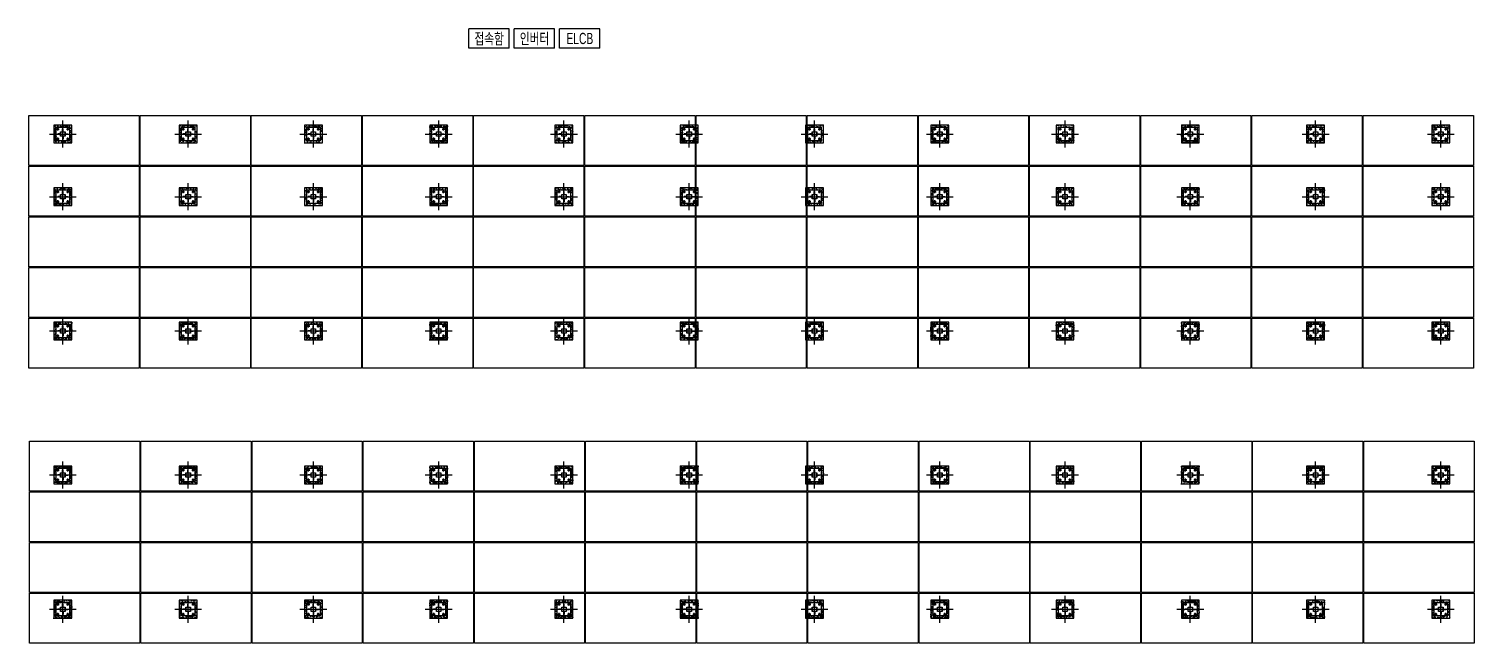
# Model space of a CAD drawing. Header units: millimetres. Extents: x 37541 to 999880, y 4425 to 2037423.
# Drawn here: x 111711 to 144012, y 1000317 to 1014039 of the extents above; entities that cross this region are included whole.
import ezdxf
from ezdxf.enums import TextEntityAlignment as Align

# ---------------------------------------------------------------- set-up
doc = ezdxf.new("R2010")
doc.units = ezdxf.units.MM
doc.header["$LTSCALE"] = 150
doc.linetypes.add('CENTER', pattern=[23.9, 20.4, -1.4, 0.7, -1.4])
doc.layers.get('0').update_dxf_attribs({"lineweight": 0})
doc.layers.add('-----20 태양광', color=3, linetype='Continuous')
doc.layers.add('ELTEXT', color=2, linetype='Continuous')
doc.styles.add('ELEC', font='')
doc.styles.get('ELEC').set_extended_font_data('Dotum')

# ---------------------------------------------------------------- blocks, each defined once
blk = doc.blocks.new('*U43')
blk.add_lwpolyline([(-1232, -558), (-1232, 558), (1232, 558), (1232, -558)], close=True)
blk = doc.blocks.new('*U42')
at = {"layer": '-----20 태양광', "linetype": 'ByBlock', "lineweight": -2}
for p in [(0, 4526), (2485, 4526), (4970, 4526), (7455, 4526), (9940, 4526), (12425, 4526), (14910, 4526), (17395, 4526), (19880, 4526), (22365, 4526), (24850, 4526), (27335, 4526), (29820, 4526), (22365, 3395), (24850, 3395), (27335, 3395), (29820, 3395), (22365, 2263), (24850, 2263), (27335, 2263), (29820, 2263), (22365, 1132), (24850, 1132), (27335, 1132), (29820, 1132), (22365, 0), (24850, 0), (27335, 0), (29820, 0)]:
    blk.add_blockref('*U43', p, dxfattribs=at)
at = {"layer": '-----20 태양광'}
for p in [(0, 3395), (2485, 3395), (4970, 3395), (7455, 3395), (9940, 3395), (12425, 3395), (14910, 3395), (17395, 3395), (19880, 3395), (0, 2263), (2485, 2263), (4970, 2263), (7455, 2263), (9940, 2263), (12425, 2263), (14910, 2263), (17395, 2263), (19880, 2263), (0, 1132), (2485, 1132), (4970, 1132), (7455, 1132), (9940, 1132), (12425, 1132), (14910, 1132), (17395, 1132), (19880, 1132), (0, 0), (2485, 0), (4970, 0), (7455, 0), (9940, 0), (12425, 0), (14910, 0), (17395, 0), (19880, 0)]:
    blk.add_blockref('*U43', p, dxfattribs=at)
blk = doc.blocks.new('G$CF06C846F')
at = {"linetype": 'CENTER', "ltscale": 5}
for p, q in [((0, 29), (58, 29)), ((29, 58), (29, 0))]:
    blk.add_line(p, q, dxfattribs=at)
blk.add_lwpolyline([(14, 20), (29, 12), (44, 20), (44, 38), (29, 46), (14, 38)], close=True)
for radius in [15, 10]:
    blk.add_circle((29, 29), radius)
blk = doc.blocks.new('G$CCACB8904')
h = blk.add_hatch()
h.set_pattern_fill('AR-CONC', color=256, scale=0.5)
h.paths.add_polyline_path([(300, 500), (300, 450), (450, 450), (450, 300), (500, 300), (500, 500)])
h.paths.add_polyline_path([(500, 300), (450, 300), (450, 150), (300, 150), (300, 100), (500, 100)])
h.paths.add_polyline_path([(300, 100), (300, 150), (150, 150), (150, 300), (100, 300), (100, 100)])
h.paths.add_polyline_path([(100, 300), (150, 300), (150, 450), (300, 450), (300, 500), (100, 500)])
for p, q in [((295.5, 350), (295.5, 415)), ((295.5, 415), (304.5, 415)), ((295.5, 370), (304.5, 370)), ((304.5, 350), (304.5, 415)), ((250, 304.5), (185, 304.5)), ((185, 295.5), (185, 304.5)), ((250, 295.5), (185, 295.5)), ((230, 295.5), (230, 304.5)), ((295.5, 250), (295.5, 185)), ((304.5, 225), (295.5, 225)), ((304.5, 185), (295.5, 185)), ((304.5, 250), (304.5, 185)), ((350, 304.5), (415, 304.5)), ((350, 295.5), (415, 295.5)), ((370, 304.5), (370, 295.5)), ((415, 304.5), (415, 295.5))]:
    blk.add_line(p, q)
at = {"linetype": 'CENTER', "ltscale": 50}
for p, q in [((300, 600), (300, 0)), ((0, 300), (600, 300))]:
    blk.add_line(p, q, dxfattribs=at)
for points in [[(100, 500), (500, 500), (500, 100), (100, 100)], [(150, 150), (450, 150), (450, 450), (150, 450)], [(250, 250), (350, 250), (350, 350), (250, 350)], [(253.2, 253.2), (346.8, 253.2), (346.8, 346.8), (253.2, 346.8)]]:
    blk.add_lwpolyline(points, close=True)
for p in [(161, 381), (381, 381), (161, 161), (381, 161)]:
    blk.add_blockref('G$CF06C846F', p)
blk = doc.blocks.new('*U50')
blk.add_blockref('G$CCACB8904', (-300, -300))
blk = doc.blocks.new('*U49')
blk.add_blockref('*U50', (0, 0))
blk = doc.blocks.new('*U38')
blk.add_blockref('*U49', (0, 0))
blk = doc.blocks.new('*U37')
at = {"layer": '-----20 태양광'}
for p in [(0, 3000), (2800, 3000), (5600, 3000), (8400, 3000), (0, 0), (2800, 0), (5600, 0), (8400, 0)]:
    blk.add_blockref('*U38', p, dxfattribs=at)
at = {"layer": '-----20 태양광', "linetype": 'ByBlock', "lineweight": -2}
for p in [(11200, 3000), (14000, 3000), (16800, 3000), (19600, 3000), (22400, 3000), (25200, 3000), (28000, 3000), (30800, 3000), (11200, 0), (14000, 0), (16800, 0), (19600, 0), (22400, 0), (25200, 0), (28000, 0), (30800, 0)]:
    blk.add_blockref('*U38', p, dxfattribs=at)
blk = doc.blocks.new('*U46')
blk.add_blockref('G$CCACB8904', (-300, -300))
blk = doc.blocks.new('*U45')
blk.add_blockref('*U46', (0, 0))
blk = doc.blocks.new('*U40')
blk.add_blockref('*U45', (0, 0))
blk = doc.blocks.new('*U39')
at = {"layer": '-----20 태양광'}
for p in [(0, 0), (2800, 0), (5600, 0), (8400, 0)]:
    blk.add_blockref('*U40', p, dxfattribs=at)
at = {"layer": '-----20 태양광', "linetype": 'ByBlock', "lineweight": -2}
for p in [(11200, 0), (14000, 0), (16800, 0), (19600, 0), (22400, 0), (25200, 0), (28000, 0), (30800, 0)]:
    blk.add_blockref('*U40', p, dxfattribs=at)
blk = doc.blocks.new('*U41')
blk.add_lwpolyline([(-1232, -558), (-1232, 558), (1232, 558), (1232, -558)], close=True)
blk = doc.blocks.new('*U35')
at = {"layer": '-----20 태양광'}
for p in [(0, 3395), (2485, 3395), (4970, 3395), (7455, 3395), (9940, 3395), (12425, 3395), (14910, 3395), (17395, 3395), (19880, 3395), (0, 2263), (2485, 2263), (4970, 2263), (7455, 2263), (9940, 2263), (12425, 2263), (14910, 2263), (17395, 2263), (19880, 2263), (0, 1132), (2485, 1132), (4970, 1132), (7455, 1132), (9940, 1132), (12425, 1132), (14910, 1132), (17395, 1132), (19880, 1132), (0, 0), (2485, 0), (4970, 0), (7455, 0), (9940, 0), (12425, 0), (14910, 0), (17395, 0), (19880, 0)]:
    blk.add_blockref('*U41', p, dxfattribs=at)
at = {"layer": '-----20 태양광', "linetype": 'ByBlock', "lineweight": -2}
for p in [(22365, 3395), (24850, 3395), (27335, 3395), (29820, 3395), (22365, 2263), (24850, 2263), (27335, 2263), (29820, 2263), (22365, 1132), (24850, 1132), (27335, 1132), (29820, 1132), (22365, 0), (24850, 0), (27335, 0), (29820, 0)]:
    blk.add_blockref('*U41', p, dxfattribs=at)
blk = doc.blocks.new('*U48')
blk.add_blockref('G$CCACB8904', (-300, -300))
blk = doc.blocks.new('*U47')
blk.add_blockref('*U48', (0, 0))
blk = doc.blocks.new('*U36')
blk.add_blockref('*U47', (0, 0))
blk = doc.blocks.new('*U44')
at = {"layer": '-----20 태양광'}
for p in [(0, 3000), (2800, 3000), (5600, 3000), (8400, 3000), (0, 0), (2800, 0), (5600, 0), (8400, 0)]:
    blk.add_blockref('*U36', p, dxfattribs=at)
at = {"layer": '-----20 태양광', "linetype": 'ByBlock', "lineweight": -2}
for p in [(11200, 3000), (14000, 3000), (16800, 3000), (19600, 3000), (22400, 3000), (25200, 3000), (28000, 3000), (30800, 3000), (11200, 0), (14000, 0), (16800, 0), (19600, 0), (22400, 0), (25200, 0), (28000, 0), (30800, 0)]:
    blk.add_blockref('*U36', p, dxfattribs=at)

msp = doc.modelspace()

# ---------------------------------------------------------------- linework, layer by layer
at = {"layer": 'ELTEXT', "color": 1}
for p, q in [((122442.703, 1014039.013), (121546.703, 1014039.013)), ((121546.703, 1013607.013), (121546.703, 1014039.013)), ((122442.703, 1013607.013), (122442.703, 1014039.013)), ((123455.771, 1014039.013), (122559.771, 1014039.013)), ((122559.771, 1013607.013), (122559.771, 1014039.013)), ((123455.771, 1013607.013), (123455.771, 1014039.013)), ((124468.839, 1014039.013), (123572.839, 1014039.013)), ((123572.839, 1013607.013), (123572.839, 1014039.013)), ((124468.839, 1013607.013), (124468.839, 1014039.013)), ((122442.703, 1013607.013), (121546.703, 1013607.013)), ((123455.771, 1013607.013), (122559.771, 1013607.013)), ((124468.839, 1013607.013), (123572.839, 1013607.013))]:
    msp.add_line(p, q, dxfattribs=at)

# ---------------------------------------------------------------- block references
at = {"layer": '-----20 태양광'}
msp.add_blockref('*U35', (112959.721, 1000875.723), dxfattribs=at)
at = {"layer": '-----20 태양광', "xscale": -1, "rotation": 180}
msp.add_blockref('*U44', (112469.721, 1004073.039), dxfattribs=at)

# ---------------------------------------------------------------- texts
at = {"layer": 'ELTEXT', "color": 2, "style": 'ELEC', "width": 0.7}
for s, p in [('접속함', (121999.272, 1013825.395, 45078.983)), ('인버터', (123012.339, 1013825.395, 45078.983)), ('ELCB', (124025.407, 1013825.395, 45078.983))]:
    msp.add_text(s, height=250, dxfattribs=at).set_placement(p, align=Align.MIDDLE)

# ---------------------------------------------------------------- wipeouts: each hides what was drawn before it
msp.add_wipeout([(111727.221, 1012177.69), (144012.221, 1012177.69), (144012.221, 1006534.741), (111727.221, 1006534.741)]).translate(0, 0, 0).dxf.layer = '-----20 태양광'

# ---------------------------------------------------------------- next in the draw order: block references
at = {"layer": '-----20 태양광'}
msp.add_blockref('*U42', (112943.572, 1007020.458), dxfattribs=at)
at = {"layer": '-----20 태양광', "xscale": -1, "rotation": 180}
for name, p in [('*U39', (112469.721, 1011690.741)), ('*U37', (112469.721, 1010290.741))]:
    msp.add_blockref(name, p, dxfattribs=at)

doc.saveas('drawing.dxf')
